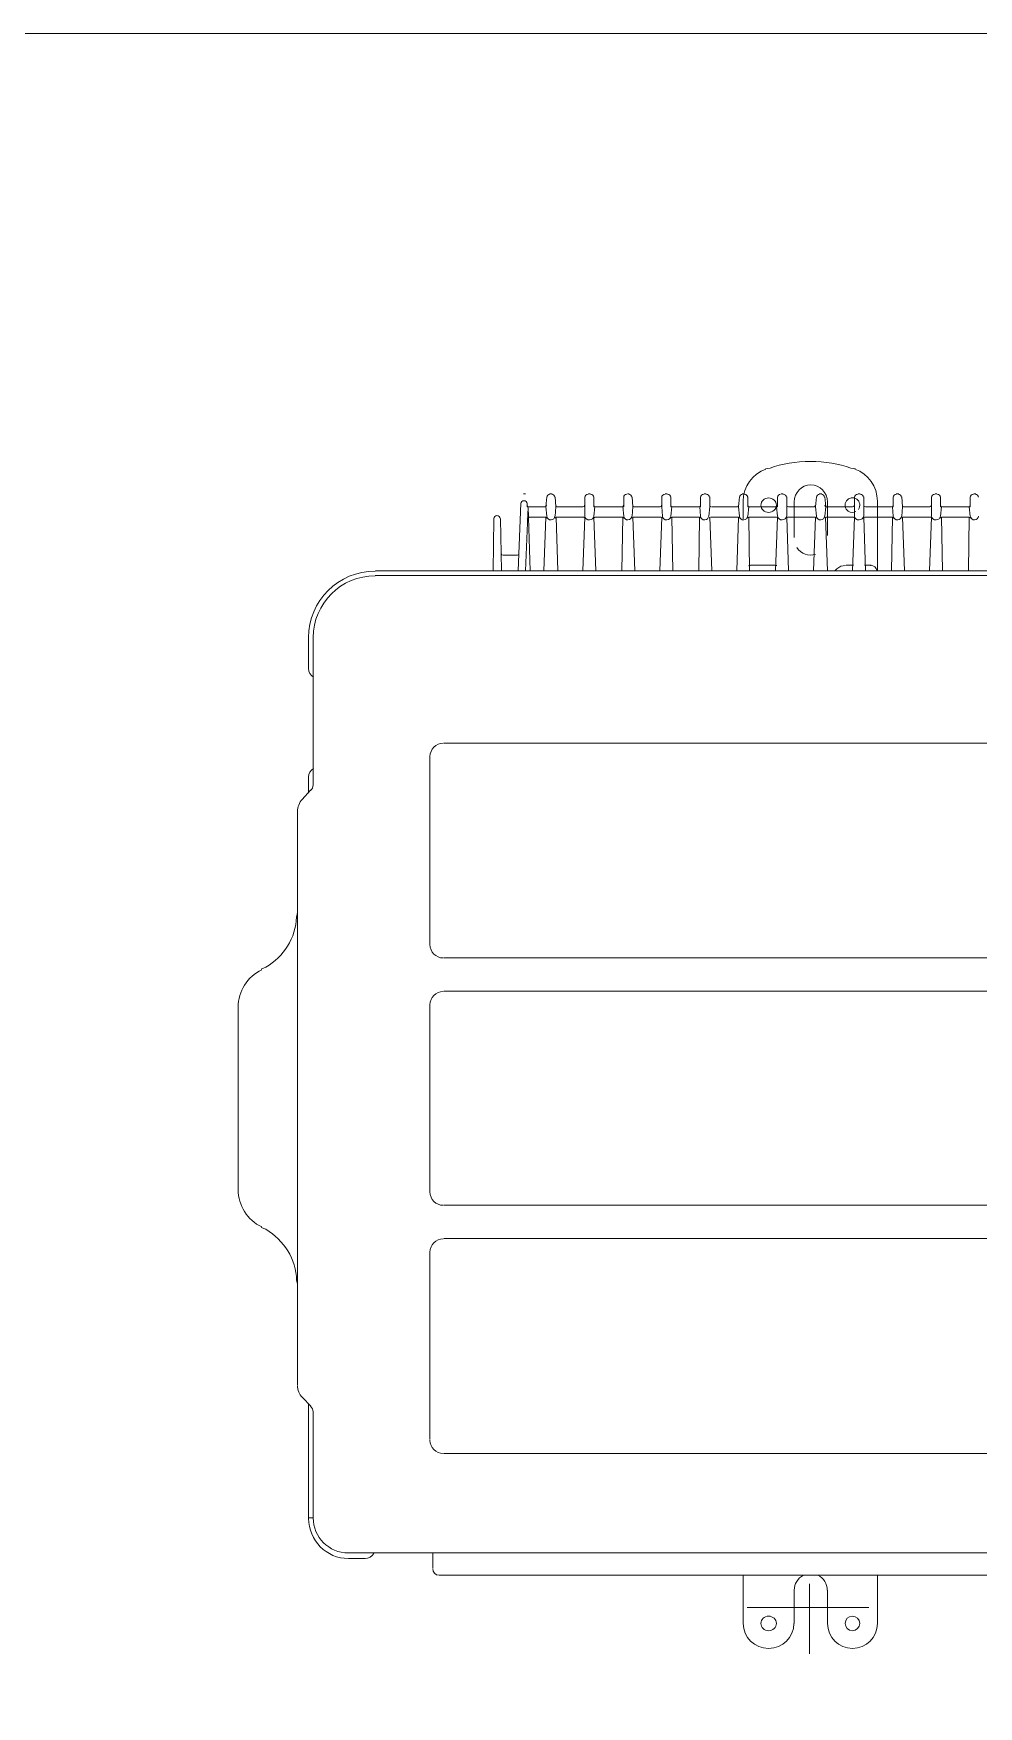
# Model space of a CAD drawing. Header units: inches. Extents: x -114 to 635, y -137 to 57.
# Drawn here: x 152.699 to 152.994, y 28.457 to 28.98 of the extents above; entities that cross this region are included whole.
import ezdxf

# ---------------------------------------------------------------- set-up
doc = ezdxf.new("R2010")
doc.units = ezdxf.units.IN
doc.header["$MEASUREMENT"] = 0
doc.layers.get('0').update_dxf_attribs({"lineweight": 5})
for name, color, linetype, lineweight in [('dim', 1, 'Continuous', 9), ('HATCH', 15, 'Continuous', 0), ('UTILITIES', 141, 'Continuous', 0)]:
    doc.layers.add(name, color=color, linetype=linetype, lineweight=lineweight)

# ---------------------------------------------------------------- blocks, each defined once
blk = doc.blocks.new('AC PLAN')
for points, knots in [([(195903.61, 93520.11), (195903.61, 93520.11), (195902.15, 93520.41), (195902.15, 93520.41), (195902.15, 93520.41), (195895.02, 93523.16), (195884.1, 93523.12), (195876.94, 93520.41), (195876.94, 93520.41), (195876.94, 93520.41), (195875.49, 93520.11), (195875.49, 93520.11)], [0, 0, 0, 0, 0.333333, 0.333333, 0.333333, 0.333333, 0.666667, 0.666667, 0.666667, 0.666667, 1, 1, 1, 1]), ([(195878.91, 93508.79), (195878.91, 93510.04), (195877.81, 93511.06), (195876.47, 93511.06), (195876.47, 93511.06), (195875.13, 93511.06), (195874.05, 93510.04), (195874.05, 93508.79), (195874.05, 93508.79), (195874.05, 93507.52), (195875.13, 93506.5), (195876.47, 93506.5), (195876.47, 93506.5), (195877.81, 93506.5), (195878.91, 93507.52), (195878.91, 93508.79)], [0, 0, 0, 0, 0.25, 0.25, 0.25, 0.25, 0.5, 0.5, 0.5, 0.5, 0.75, 0.75, 0.75, 0.75, 1, 1, 1, 1]), ([(195717.81, 93363.64), (195717.81, 93363.64), (195719.27, 93364.22), (195719.27, 93364.22), (195719.27, 93364.22), (195724.81, 93367.38), (195728.6, 93373.51), (195728.84, 93379.87), (195728.84, 93379.87), (195728.84, 93379.87), (195729.12, 93381.32), (195729.12, 93381.32)], [0, 0, 0, 0, 0.333333, 0.333333, 0.333333, 0.333333, 0.666667, 0.666667, 0.666667, 0.666667, 1, 1, 1, 1]), ([(195729.12, 93265.11), (195729.12, 93265.11), (195728.84, 93266.26), (195728.84, 93266.26), (195728.84, 93266.26), (195728.76, 93272.86), (195724.81, 93278.8), (195719.27, 93282.22), (195719.27, 93282.22), (195719.27, 93282.22), (195717.81, 93282.78), (195717.81, 93282.78)], [0, 0, 0, 0, 0.333333, 0.333333, 0.333333, 0.333333, 0.666667, 0.666667, 0.666667, 0.666667, 1, 1, 1, 1]), ([(195878.91, 93158.89), (195878.91, 93160.16), (195877.81, 93161.18), (195876.47, 93161.18), (195876.47, 93161.18), (195875.13, 93161.18), (195874.05, 93160.16), (195874.05, 93158.89), (195874.05, 93158.89), (195874.05, 93157.63), (195875.13, 93156.6), (195876.47, 93156.6), (195876.47, 93156.6), (195877.81, 93156.6), (195878.91, 93157.63), (195878.91, 93158.89)], [0, 0, 0, 0, 0.25, 0.25, 0.25, 0.25, 0.5, 0.5, 0.5, 0.5, 0.75, 0.75, 0.75, 0.75, 1, 1, 1, 1]), ([(195904.99, 93158.89), (195904.99, 93160.16), (195903.95, 93161.18), (195902.7, 93161.18), (195902.7, 93161.18), (195901.44, 93161.18), (195900.42, 93160.16), (195900.42, 93158.89), (195900.42, 93158.89), (195900.42, 93157.63), (195901.44, 93156.6), (195902.7, 93156.6), (195902.7, 93156.6), (195903.95, 93156.6), (195904.99, 93157.63), (195904.99, 93158.89)], [0, 0, 0, 0, 0.25, 0.25, 0.25, 0.25, 0.5, 0.5, 0.5, 0.5, 0.75, 0.75, 0.75, 0.75, 1, 1, 1, 1])]:
    blk.add_open_spline(points, degree=3, knots=knots)
for points in [[(195875.65, 93520.06), (195871.39, 93518.59), (195868.53, 93514.59), (195868.53, 93510.08)], [(195910.5, 93510.08), (195910.5, 93514.59), (195907.67, 93518.59), (195903.48, 93520.06)], [(195799.84, 93512.28), (195799.84, 93512.28), (195800.41, 93512.28), (195800.41, 93512.28)], [(195808.08, 93512.22), (195807.55, 93512.22), (195807.11, 93511.8), (195807.08, 93511.28)], [(195807.97, 93512.28), (195807.97, 93512.28), (195808.83, 93512.28), (195808.83, 93512.28)], [(195809.63, 93511.28), (195809.61, 93511.8), (195809.17, 93512.22), (195808.66, 93512.22)], [(195820.09, 93512.22), (195819.5, 93512.22), (195818.99, 93511.8), (195818.99, 93511.28)], [(195820.12, 93512.28), (195820.12, 93512.28), (195820.71, 93512.28), (195820.71, 93512.28)], [(195821.8, 93511.28), (195821.8, 93511.8), (195821.35, 93512.22), (195820.82, 93512.22)], [(195832.13, 93512.22), (195831.59, 93512.22), (195831.16, 93511.8), (195831.16, 93511.28)], [(195832.31, 93512.28), (195832.31, 93512.28), (195832.87, 93512.28), (195832.87, 93512.28)], [(195833.68, 93511.28), (195833.68, 93511.8), (195833.23, 93512.22), (195832.71, 93512.22)], [(195844.15, 93512.22), (195843.55, 93512.22), (195843.04, 93511.8), (195843.04, 93511.28)], [(195844.17, 93512.28), (195844.17, 93512.28), (195844.76, 93512.28), (195844.76, 93512.28)], [(195845.85, 93511.28), (195845.84, 93511.8), (195845.4, 93512.22), (195844.89, 93512.22)], [(195856.18, 93512.22), (195855.64, 93512.22), (195855.22, 93511.8), (195855.2, 93511.28)], [(195856.37, 93512.28), (195856.37, 93512.28), (195856.94, 93512.28), (195856.94, 93512.28)], [(195858.03, 93511.28), (195858.01, 93511.8), (195857.52, 93512.22), (195856.9, 93512.22)], [(195868.35, 93512.22), (195867.82, 93512.22), (195867.39, 93511.8), (195867.36, 93511.28)], [(195868.25, 93512.28), (195868.25, 93512.28), (195868.81, 93512.28), (195868.81, 93512.28)], [(195869.91, 93511.28), (195869.9, 93511.8), (195869.45, 93512.22), (195868.94, 93512.22)], [(195880.23, 93512.22), (195879.69, 93512.22), (195879.27, 93511.8), (195879.24, 93511.28)], [(195880.4, 93512.28), (195880.4, 93512.28), (195880.99, 93512.28), (195880.99, 93512.28)], [(195882.08, 93511.28), (195882.06, 93511.8), (195881.57, 93512.22), (195880.96, 93512.22)], [(195889.66, 93515.13), (195886.8, 93515.13), (195884.48, 93512.75), (195884.48, 93509.79)], [(195894.85, 93509.79), (195894.85, 93512.75), (195892.52, 93515.13), (195889.66, 93515.13)], [(195892.41, 93512.22), (195891.87, 93512.22), (195891.44, 93511.8), (195891.44, 93511.28)], [(195892.3, 93512.28), (195892.3, 93512.28), (195893.15, 93512.28), (195893.15, 93512.28)], [(195893.97, 93511.28), (195893.97, 93511.8), (195893.53, 93512.22), (195892.99, 93512.22)], [(195904.43, 93512.22), (195903.83, 93512.22), (195903.34, 93511.8), (195903.32, 93511.28)], [(195904.46, 93512.28), (195904.46, 93512.28), (195905.06, 93512.28), (195905.06, 93512.28)], [(195906.13, 93511.28), (195906.13, 93511.8), (195905.68, 93512.22), (195905.16, 93512.22)], [(195916.46, 93512.22), (195915.92, 93512.22), (195915.5, 93511.8), (195915.47, 93511.28)], [(195916.35, 93512.28), (195916.35, 93512.28), (195917.22, 93512.28), (195917.22, 93512.28)], [(195918.04, 93511.28), (195918.01, 93511.8), (195917.57, 93512.22), (195917.03, 93512.22)], [(195928.49, 93512.22), (195927.88, 93512.22), (195927.4, 93511.81), (195927.37, 93511.28)], [(195928.53, 93512.3), (195928.53, 93512.3), (195929.11, 93512.3), (195929.11, 93512.3)], [(195930.21, 93511.28), (195930.18, 93511.81), (195929.76, 93512.22), (195929.22, 93512.22)], [(195940.52, 93512.22), (195939.99, 93512.22), (195939.56, 93511.81), (195939.54, 93511.28)], [(195940.71, 93512.3), (195940.71, 93512.3), (195941.28, 93512.3), (195941.28, 93512.3)], [(195942.09, 93511.28), (195942.07, 93511.81), (195941.64, 93512.22), (195941.1, 93512.22)], [(195798.97, 93509.38), (195798.97, 93509.38), (195798.1, 93488.23), (195798.1, 93488.23)], [(195799.92, 93510.19), (195799.42, 93510.17), (195799.01, 93509.74), (195798.98, 93509.25)], [(195800.94, 93509.25), (195800.91, 93509.78), (195800.46, 93510.22), (195799.92, 93510.19)], [(195801.29, 93508.23), (195801.29, 93508.23), (195800.43, 93488.23), (195800.43, 93488.23)], [(195801, 93509.38), (195801, 93509.38), (195801, 93508.23), (195801, 93508.23)], [(195801, 93508.75), (195801.02, 93508.46), (195801.26, 93508.23), (195801.56, 93508.23)], [(195801.29, 93508.23), (195801.29, 93508.23), (195801, 93508.23), (195801, 93508.23)], [(195801.29, 93508.23), (195801.29, 93508.23), (195801.87, 93488.23), (195801.87, 93488.23)], [(195806.52, 93508.23), (195806.52, 93508.23), (195801.58, 93508.23), (195801.58, 93508.23)], [(195806.47, 93508.23), (195806.78, 93508.23), (195807.01, 93508.46), (195807.03, 93508.75)], [(195806.8, 93508.23), (195806.8, 93508.23), (195807.08, 93511.41), (195807.08, 93511.41)], [(195806.8, 93508.23), (195806.8, 93508.23), (195807.08, 93505.33), (195807.08, 93505.33)], [(195806.8, 93508.23), (195806.8, 93508.23), (195806.8, 93508.23), (195806.8, 93508.23)], [(195809.98, 93508.23), (195809.98, 93508.23), (195809.71, 93511.41), (195809.71, 93511.41)], [(195809.98, 93508.23), (195809.98, 93508.23), (195809.71, 93505.33), (195809.71, 93505.33)], [(195809.98, 93508.75), (195810.01, 93508.46), (195810.17, 93508.23), (195810.41, 93508.23)], [(195809.98, 93508.23), (195809.98, 93508.23), (195809.98, 93508.23), (195809.98, 93508.23)], [(195810.27, 93508.23), (195810.27, 93508.23), (195818.39, 93508.23), (195818.39, 93508.23)], [(195818.37, 93508.23), (195818.66, 93508.23), (195818.89, 93508.46), (195818.9, 93508.75)], [(195818.99, 93508.23), (195818.99, 93508.23), (195818.99, 93511.41), (195818.99, 93511.41)], [(195818.99, 93508.23), (195818.99, 93508.23), (195818.99, 93505.33), (195818.99, 93505.33)], [(195818.99, 93508.23), (195818.99, 93508.23), (195818.99, 93508.23), (195818.99, 93508.23)], [(195821.86, 93508.23), (195821.86, 93508.23), (195821.86, 93511.41), (195821.86, 93511.41)], [(195821.86, 93508.75), (195821.89, 93508.46), (195822.12, 93508.23), (195822.42, 93508.23)], [(195822.16, 93508.23), (195822.16, 93508.23), (195821.86, 93505.33), (195821.86, 93505.33)], [(195821.86, 93508.23), (195821.86, 93508.23), (195822.16, 93508.23), (195822.16, 93508.23)], [(195822.45, 93508.23), (195822.45, 93508.23), (195830.57, 93508.23), (195830.57, 93508.23)], [(195830.52, 93508.23), (195830.82, 93508.23), (195831.06, 93508.46), (195831.08, 93508.75)], [(195830.85, 93508.23), (195830.85, 93508.23), (195831.16, 93505.33), (195831.16, 93505.33)], [(195830.85, 93508.23), (195830.85, 93508.23), (195831.16, 93508.23), (195831.16, 93508.23)], [(195831.16, 93508.23), (195831.16, 93508.23), (195831.16, 93511.41), (195831.16, 93511.41)], [(195834.06, 93508.23), (195834.06, 93508.23), (195833.76, 93511.41), (195833.76, 93511.41)], [(195834.06, 93508.23), (195834.06, 93508.23), (195833.76, 93505.33), (195833.76, 93505.33)], [(195834.06, 93508.75), (195834.06, 93508.46), (195834.22, 93508.23), (195834.44, 93508.23)], [(195834.06, 93508.23), (195834.06, 93508.23), (195834.06, 93508.23), (195834.06, 93508.23)], [(195834.33, 93508.23), (195834.33, 93508.23), (195842.46, 93508.23), (195842.46, 93508.23)], [(195842.56, 93508.23), (195842.78, 93508.23), (195842.95, 93508.46), (195842.96, 93508.76)], [(195843.03, 93508.23), (195843.03, 93508.23), (195843.03, 93508.23), (195843.03, 93508.23)], [(195843.04, 93508.23), (195843.04, 93508.23), (195843.04, 93511.41), (195843.04, 93511.41)], [(195843.04, 93508.23), (195843.04, 93508.23), (195843.31, 93505.33), (195843.31, 93505.33)], [(195845.91, 93508.23), (195845.91, 93508.23), (195845.91, 93511.41), (195845.91, 93511.41)], [(195846.21, 93508.23), (195846.21, 93508.23), (195845.91, 93505.33), (195845.91, 93505.33)], [(195845.93, 93508.76), (195845.94, 93508.46), (195846.19, 93508.23), (195846.47, 93508.23)], [(195845.93, 93508.23), (195845.93, 93508.23), (195846.21, 93508.23), (195846.21, 93508.23)], [(195846.5, 93508.23), (195846.5, 93508.23), (195854.62, 93508.23), (195854.62, 93508.23)], [(195854.59, 93508.23), (195854.88, 93508.23), (195855.12, 93508.46), (195855.13, 93508.76)], [(195854.91, 93508.23), (195854.91, 93508.23), (195855.21, 93508.23), (195855.21, 93508.23)], [(195854.92, 93508.23), (195854.92, 93508.23), (195855.2, 93505.33), (195855.2, 93505.33)], [(195855.2, 93508.23), (195855.2, 93508.23), (195855.2, 93511.41), (195855.2, 93511.41)], [(195858.1, 93508.23), (195858.1, 93508.23), (195857.81, 93505.33), (195857.81, 93505.33)], [(195858.1, 93508.23), (195858.1, 93508.23), (195858.1, 93511.41), (195858.1, 93511.41)], [(195858.1, 93508.76), (195858.1, 93508.46), (195858.29, 93508.23), (195858.5, 93508.23)], [(195858.1, 93508.23), (195858.1, 93508.23), (195858.1, 93508.23), (195858.1, 93508.23)], [(195858.68, 93508.23), (195858.68, 93508.23), (195866.79, 93508.23), (195866.79, 93508.23)], [(195866.62, 93508.23), (195866.84, 93508.23), (195867.01, 93508.46), (195867.01, 93508.76)], [(195867.08, 93508.23), (195867.08, 93508.23), (195867.08, 93508.23), (195867.08, 93508.23)], [(195867.09, 93508.23), (195867.09, 93508.23), (195867.36, 93511.41), (195867.36, 93511.41)], [(195867.09, 93508.23), (195867.09, 93508.23), (195867.36, 93505.33), (195867.36, 93505.33)], [(195868.53, 93504.47), (195868.53, 93504.47), (195868.53, 93510.26), (195868.53, 93510.26)], [(195869.99, 93508.23), (195869.99, 93508.23), (195869.99, 93511.41), (195869.99, 93511.41)], [(195869.99, 93508.76), (195869.99, 93508.46), (195870.24, 93508.23), (195870.54, 93508.23)], [(195869.99, 93508.23), (195869.99, 93508.23), (195870.28, 93508.23), (195870.28, 93508.23)], [(195870.26, 93508.23), (195870.26, 93508.23), (195869.99, 93505.33), (195869.99, 93505.33)], [(195870.55, 93508.23), (195870.55, 93508.23), (195878.67, 93508.23), (195878.67, 93508.23)], [(195878.65, 93508.23), (195878.93, 93508.23), (195879.18, 93508.46), (195879.2, 93508.76)], [(195878.97, 93508.23), (195878.97, 93508.23), (195879.26, 93508.23), (195879.26, 93508.23)], [(195878.97, 93508.23), (195878.97, 93508.23), (195879.24, 93505.33), (195879.24, 93505.33)], [(195879.24, 93508.23), (195879.24, 93508.23), (195879.24, 93511.41), (195879.24, 93511.41)], [(195882.14, 93508.23), (195882.14, 93508.23), (195882.14, 93511.41), (195882.14, 93511.41)], [(195882.14, 93508.76), (195882.17, 93508.46), (195882.4, 93508.23), (195882.7, 93508.23)], [(195882.14, 93508.23), (195882.14, 93508.23), (195882.14, 93508.23), (195882.14, 93508.23)], [(195882.14, 93508.23), (195882.14, 93508.23), (195882.14, 93505.33), (195882.14, 93505.33)], [(195882.74, 93508.23), (195882.74, 93508.23), (195890.84, 93508.23), (195890.84, 93508.23)], [(195884.48, 93509.97), (195884.48, 93509.97), (195884.48, 93498.67), (195884.48, 93498.67)], [(195890.67, 93508.23), (195890.89, 93508.23), (195891.07, 93508.46), (195891.07, 93508.76)], [(195891.13, 93508.23), (195891.13, 93508.23), (195891.44, 93511.41), (195891.44, 93511.41)], [(195891.13, 93508.23), (195891.13, 93508.23), (195891.44, 93505.33), (195891.44, 93505.33)], [(195891.14, 93508.23), (195891.14, 93508.23), (195891.14, 93508.23), (195891.14, 93508.23)], [(195894.34, 93508.23), (195894.34, 93508.23), (195894.04, 93511.41), (195894.04, 93511.41)], [(195894.04, 93508.76), (195894.04, 93508.46), (195894.29, 93508.23), (195894.59, 93508.23)], [(195894.34, 93508.23), (195894.34, 93508.23), (195894.04, 93505.33), (195894.04, 93505.33)], [(195894.34, 93508.23), (195894.34, 93508.23), (195894.34, 93508.23), (195894.34, 93508.23)], [(195894.62, 93508.23), (195894.62, 93508.23), (195902.74, 93508.23), (195902.74, 93508.23)], [(195894.91, 93509.97), (195894.91, 93509.97), (195894.91, 93499.26), (195894.91, 93499.26)], [(195900.82, 93510.09), (195900.1, 93509.06), (195900.36, 93507.63), (195901.39, 93506.92)], [(195904.02, 93510.67), (195902.98, 93511.39), (195901.55, 93511.13), (195900.82, 93510.09)], [(195901.39, 93506.92), (195902.09, 93506.41), (195903.02, 93506.36), (195903.78, 93506.77)], [(195902.7, 93508.23), (195903, 93508.23), (195903.23, 93508.46), (195903.24, 93508.76)], [(195903.31, 93508.23), (195903.31, 93508.23), (195903.31, 93508.23), (195903.31, 93508.23)], [(195903.32, 93508.23), (195903.32, 93508.23), (195903.32, 93511.41), (195903.32, 93511.41)], [(195903.32, 93508.23), (195903.32, 93508.23), (195903.32, 93505.33), (195903.32, 93505.33)], [(195904.58, 93507.48), (195905.3, 93508.5), (195905.05, 93509.93), (195904.02, 93510.67)], [(195906.21, 93508.76), (195906.22, 93508.46), (195906.47, 93508.23), (195906.75, 93508.23)], [(195906.21, 93508.23), (195906.21, 93508.23), (195906.21, 93508.23), (195906.21, 93508.23)], [(195906.22, 93508.23), (195906.22, 93508.23), (195906.22, 93511.41), (195906.22, 93511.41)], [(195906.22, 93508.23), (195906.22, 93508.23), (195906.22, 93505.33), (195906.22, 93505.33)], [(195906.79, 93508.23), (195906.79, 93508.23), (195914.9, 93508.23), (195914.9, 93508.23)], [(195910.56, 93488.25), (195910.56, 93488.25), (195910.56, 93510.26), (195910.56, 93510.26)], [(195914.88, 93508.23), (195915.16, 93508.23), (195915.4, 93508.46), (195915.41, 93508.76)], [(195915.19, 93508.23), (195915.19, 93508.23), (195915.47, 93508.23), (195915.47, 93508.23)], [(195915.2, 93508.23), (195915.2, 93508.23), (195915.47, 93505.33), (195915.47, 93505.33)], [(195915.47, 93508.23), (195915.47, 93508.23), (195915.47, 93511.41), (195915.47, 93511.41)], [(195918.39, 93508.23), (195918.39, 93508.23), (195918.09, 93511.41), (195918.09, 93511.41)], [(195918.39, 93508.23), (195918.39, 93508.23), (195918.09, 93505.33), (195918.09, 93505.33)], [(195918.39, 93508.76), (195918.39, 93508.46), (195918.56, 93508.23), (195918.78, 93508.23)], [(195918.39, 93508.23), (195918.39, 93508.23), (195918.39, 93508.23), (195918.39, 93508.23)], [(195918.67, 93508.23), (195918.67, 93508.23), (195926.79, 93508.23), (195926.79, 93508.23)], [(195926.9, 93508.23), (195927.11, 93508.23), (195927.29, 93508.46), (195927.31, 93508.76)], [(195927.37, 93508.24), (195927.37, 93508.24), (195927.37, 93511.43), (195927.37, 93511.43)], [(195927.37, 93508.24), (195927.37, 93508.24), (195927.37, 93505.33), (195927.37, 93505.33)], [(195927.37, 93508.23), (195927.37, 93508.23), (195927.37, 93508.23), (195927.37, 93508.23)], [(195930.26, 93508.76), (195930.28, 93508.46), (195930.52, 93508.23), (195930.82, 93508.23)], [(195930.26, 93508.23), (195930.26, 93508.23), (195930.56, 93508.23), (195930.56, 93508.23)], [(195930.27, 93508.24), (195930.27, 93508.24), (195930.27, 93511.43), (195930.27, 93511.43)], [(195930.57, 93508.24), (195930.57, 93508.24), (195930.27, 93505.33), (195930.27, 93505.33)], [(195930.84, 93508.23), (195930.84, 93508.23), (195938.96, 93508.23), (195938.96, 93508.23)], [(195938.93, 93508.23), (195939.23, 93508.23), (195939.46, 93508.46), (195939.47, 93508.76)], [(195939.25, 93508.24), (195939.25, 93508.24), (195939.54, 93505.33), (195939.54, 93505.33)], [(195939.25, 93508.23), (195939.25, 93508.23), (195939.54, 93508.23), (195939.54, 93508.23)], [(195939.54, 93508.24), (195939.54, 93508.24), (195939.54, 93511.43), (195939.54, 93511.43)], [(195790.57, 93504.46), (195790.57, 93504.46), (195790.29, 93488.23), (195790.29, 93488.23)], [(195791.53, 93505.55), (195791, 93505.54), (195790.57, 93505.12), (195790.57, 93504.58)], [(195792.53, 93504.58), (195792.53, 93505.12), (195792.07, 93505.57), (195791.53, 93505.55)], [(195792.6, 93504.46), (195792.6, 93504.46), (195792.89, 93488.23), (195792.89, 93488.23)], [(195801.26, 93504.91), (195801.1, 93504.83), (195801.02, 93504.72), (195801, 93504.58)], [(195801.56, 93504.97), (195801.43, 93504.97), (195801.35, 93504.94), (195801.26, 93504.91)], [(195806.8, 93505.04), (195806.8, 93505.04), (195801.58, 93505.04), (195801.58, 93505.04)], [(195806.21, 93488.23), (195806.21, 93488.23), (195806.8, 93505.04), (195806.8, 93505.04)], [(195807.27, 93504.74), (195807.17, 93504.88), (195806.97, 93504.97), (195806.76, 93504.97)], [(195807.11, 93505.35), (195807.13, 93504.66), (195807.76, 93504.12), (195808.45, 93504.17)], [(195808.45, 93504.17), (195809.07, 93504.22), (195809.58, 93504.72), (195809.63, 93505.35)], [(195810.09, 93504.97), (195809.94, 93504.97), (195809.8, 93504.88), (195809.73, 93504.74)], [(195809.98, 93505.04), (195809.98, 93505.04), (195818.69, 93505.04), (195818.69, 93505.04)], [(195810.57, 93488.23), (195810.57, 93488.23), (195810, 93505.04), (195810, 93505.04)], [(195810.57, 93488.23), (195810.57, 93488.23), (195810, 93505.04), (195810, 93505.04)], [(195818.39, 93488.23), (195818.39, 93488.23), (195818.98, 93505.04), (195818.98, 93505.04)], [(195819.15, 93504.74), (195819.04, 93504.88), (195818.85, 93504.97), (195818.64, 93504.97)], [(195818.99, 93505.35), (195819.04, 93504.66), (195819.71, 93504.12), (195820.48, 93504.17)], [(195820.48, 93504.17), (195821.19, 93504.22), (195821.75, 93504.72), (195821.8, 93505.35)], [(195822.12, 93504.97), (195821.91, 93504.97), (195821.73, 93504.88), (195821.64, 93504.74)], [(195822.45, 93488.23), (195822.45, 93488.23), (195821.86, 93505.04), (195821.86, 93505.04)], [(195822.16, 93505.04), (195822.16, 93505.04), (195830.85, 93505.04), (195830.85, 93505.04)], [(195830.56, 93488.23), (195830.56, 93488.23), (195830.85, 93505.04), (195830.85, 93505.04)], [(195831.32, 93504.74), (195831.22, 93504.88), (195831.03, 93504.97), (195830.81, 93504.97)], [(195831.16, 93505.35), (195831.2, 93504.66), (195831.81, 93504.12), (195832.5, 93504.17)], [(195832.5, 93504.17), (195833.15, 93504.22), (195833.63, 93504.72), (195833.68, 93505.35)], [(195834.14, 93504.97), (195834.01, 93504.97), (195833.87, 93504.88), (195833.79, 93504.74)], [(195834.63, 93488.23), (195834.63, 93488.23), (195834.05, 93505.04), (195834.05, 93505.04)], [(195834.06, 93505.04), (195834.06, 93505.04), (195842.73, 93505.04), (195842.73, 93505.04)], [(195842.44, 93488.23), (195842.44, 93488.23), (195843.03, 93505.04), (195843.03, 93505.04)], [(195843.21, 93504.76), (195843.14, 93504.89), (195843, 93504.98), (195842.85, 93504.98)], [(195843.31, 93505.35), (195843.36, 93504.66), (195843.97, 93504.12), (195844.68, 93504.17)], [(195844.68, 93504.17), (195845.32, 93504.22), (195845.83, 93504.72), (195845.85, 93505.35)], [(195846.19, 93504.98), (195845.98, 93504.98), (195845.78, 93504.89), (195845.69, 93504.76)], [(195846.21, 93505.04), (195846.21, 93505.04), (195854.91, 93505.04), (195854.91, 93505.04)], [(195846.5, 93488.23), (195846.5, 93488.23), (195846.21, 93505.04), (195846.21, 93505.04)], [(195854.62, 93488.23), (195854.62, 93488.23), (195854.91, 93505.04), (195854.91, 93505.04)], [(195855.37, 93504.76), (195855.27, 93504.89), (195855.08, 93504.98), (195854.87, 93504.98)], [(195855.2, 93505.35), (195855.24, 93504.66), (195855.85, 93504.12), (195856.56, 93504.17)], [(195856.56, 93504.17), (195857.2, 93504.22), (195857.69, 93504.72), (195857.73, 93505.35)], [(195858.22, 93504.98), (195858.06, 93504.98), (195857.92, 93504.89), (195857.86, 93504.76)], [(195858.68, 93488.23), (195858.68, 93488.23), (195858.09, 93505.04), (195858.09, 93505.04)], [(195858.39, 93505.04), (195858.39, 93505.04), (195867.08, 93505.04), (195867.08, 93505.04)], [(195866.51, 93488.23), (195866.51, 93488.23), (195867.08, 93505.04), (195867.08, 93505.04)], [(195867.26, 93504.76), (195867.2, 93504.89), (195867.06, 93504.98), (195866.9, 93504.98)], [(195867.39, 93505.35), (195867.44, 93504.66), (195868.04, 93504.12), (195868.73, 93504.17)], [(195868.73, 93504.17), (195869.37, 93504.22), (195869.86, 93504.72), (195869.91, 93505.35)], [(195870.24, 93504.98), (195870.03, 93504.98), (195869.84, 93504.89), (195869.74, 93504.76)], [(195870.55, 93488.23), (195870.55, 93488.23), (195870.26, 93505.04), (195870.26, 93505.04)], [(195870.28, 93505.04), (195870.28, 93505.04), (195878.97, 93505.04), (195878.97, 93505.04)], [(195878.67, 93488.23), (195878.67, 93488.23), (195879.26, 93505.04), (195879.26, 93505.04)], [(195879.42, 93504.76), (195879.34, 93504.89), (195879.13, 93504.98), (195878.93, 93504.98)], [(195879.27, 93505.35), (195879.32, 93504.66), (195879.99, 93504.12), (195880.76, 93504.17)], [(195880.76, 93504.17), (195881.47, 93504.22), (195882.03, 93504.72), (195882.08, 93505.35)], [(195882.4, 93504.98), (195882.21, 93504.98), (195882.01, 93504.89), (195881.93, 93504.76)], [(195882.73, 93488.23), (195882.73, 93488.23), (195882.14, 93505.04), (195882.14, 93505.04)], [(195882.44, 93505.04), (195882.44, 93505.04), (195891.14, 93505.04), (195891.14, 93505.04)], [(195890.55, 93488.23), (195890.55, 93488.23), (195891.14, 93505.04), (195891.14, 93505.04)], [(195891.31, 93504.76), (195891.25, 93504.89), (195891.12, 93504.98), (195890.96, 93504.98)], [(195891.44, 93505.35), (195891.48, 93504.66), (195892.09, 93504.12), (195892.78, 93504.17)], [(195892.78, 93504.17), (195893.43, 93504.22), (195893.91, 93504.72), (195893.97, 93505.35)], [(195894.44, 93504.98), (195894.29, 93504.98), (195894.15, 93504.89), (195894.07, 93504.76)], [(195894.9, 93488.23), (195894.9, 93488.23), (195894.32, 93505.04), (195894.32, 93505.04)], [(195894.34, 93505.04), (195894.34, 93505.04), (195903.02, 93505.04), (195903.02, 93505.04)], [(195902.74, 93488.23), (195902.74, 93488.23), (195903.31, 93505.04), (195903.31, 93505.04)], [(195903.48, 93504.76), (195903.4, 93504.89), (195903.19, 93504.98), (195902.98, 93504.98)], [(195903.32, 93505.35), (195903.37, 93504.66), (195904.04, 93504.12), (195904.82, 93504.17)], [(195904.82, 93504.17), (195905.52, 93504.22), (195906.08, 93504.72), (195906.13, 93505.35)], [(195906.47, 93504.98), (195906.26, 93504.98), (195906.07, 93504.89), (195905.98, 93504.76)], [(195906.78, 93488.23), (195906.78, 93488.23), (195906.21, 93505.04), (195906.21, 93505.04)], [(195906.49, 93505.04), (195906.49, 93505.04), (195915.19, 93505.04), (195915.19, 93505.04)], [(195914.9, 93488.23), (195914.9, 93488.23), (195915.19, 93505.04), (195915.19, 93505.04)], [(195915.65, 93504.76), (195915.56, 93504.89), (195915.38, 93504.98), (195915.15, 93504.98)], [(195915.47, 93505.35), (195915.55, 93504.66), (195916.16, 93504.12), (195916.86, 93504.17)], [(195916.86, 93504.17), (195917.48, 93504.22), (195917.99, 93504.72), (195918.04, 93505.35)], [(195918.5, 93504.98), (195918.34, 93504.98), (195918.2, 93504.89), (195918.14, 93504.76)], [(195918.39, 93505.04), (195918.39, 93505.04), (195927.07, 93505.04), (195927.07, 93505.04)], [(195918.96, 93488.23), (195918.96, 93488.23), (195918.39, 93505.04), (195918.39, 93505.04)], [(195926.79, 93488.23), (195926.79, 93488.23), (195927.37, 93505.04), (195927.37, 93505.04)], [(195927.54, 93504.76), (195927.48, 93504.89), (195927.33, 93504.98), (195927.18, 93504.98)], [(195927.37, 93505.37), (195927.43, 93504.66), (195928.1, 93504.13), (195928.89, 93504.18)], [(195928.89, 93504.18), (195929.6, 93504.22), (195930.14, 93504.73), (195930.19, 93505.37)], [(195930.52, 93504.98), (195930.31, 93504.98), (195930.12, 93504.89), (195930.03, 93504.76)], [(195930.56, 93505.04), (195930.56, 93505.04), (195939.25, 93505.04), (195939.25, 93505.04)], [(195930.84, 93488.23), (195930.84, 93488.23), (195930.56, 93505.04), (195930.56, 93505.04)], [(195938.95, 93488.23), (195938.95, 93488.23), (195939.24, 93505.04), (195939.24, 93505.04)], [(195939.71, 93504.76), (195939.61, 93504.89), (195939.43, 93504.98), (195939.21, 93504.98)], [(195939.55, 93505.37), (195939.59, 93504.66), (195940.21, 93504.13), (195940.91, 93504.18)], [(195940.91, 93504.18), (195941.54, 93504.22), (195942.04, 93504.73), (195942.09, 93505.37)], [(195792.9, 93493.55), (195792.9, 93493.32), (195793.09, 93493.16), (195793.3, 93493.16)], [(195797.81, 93493.16), (195797.81, 93493.16), (195793.46, 93493.16), (195793.46, 93493.16)], [(195797.94, 93493.16), (195798.15, 93493.16), (195798.31, 93493.32), (195798.32, 93493.55)], [(195885.32, 93495.52), (195886.57, 93493.58), (195888.96, 93492.71), (195891.19, 93493.4)], [(195753.45, 93488.17), (195741.95, 93488.17), (195732.61, 93478.84), (195732.61, 93467.35)], [(195753.43, 93486.7), (195742.73, 93486.7), (195734.05, 93478.05), (195734.05, 93467.33)], [(196151.38, 93486.79), (196151.38, 93486.79), (195753.47, 93486.79), (195753.47, 93486.79)], [(196605.9, 93488.25), (196605.9, 93488.25), (195753.48, 93488.25), (195753.48, 93488.25)], [(195870.68, 93489.91), (195870.51, 93489.91), (195870.33, 93489.89), (195870.16, 93489.85)], [(195878.39, 93489.98), (195878.39, 93489.98), (195870.86, 93489.98), (195870.86, 93489.98)], [(195879.08, 93489.87), (195878.9, 93489.9), (195878.7, 93489.91), (195878.5, 93489.91)], [(195897.22, 93488.25), (195897.22, 93488.25), (195897.81, 93488.82), (195897.81, 93488.82)], [(195900.53, 93489.91), (195899.51, 93489.91), (195898.55, 93489.55), (195897.8, 93488.89)], [(195903.02, 93489.98), (195903.02, 93489.98), (195900.71, 93489.98), (195900.71, 93489.98)], [(195908.53, 93489.98), (195908.53, 93489.98), (195906.51, 93489.98), (195906.51, 93489.98)], [(195910.42, 93488.28), (195910.2, 93489.24), (195909.34, 93489.91), (195908.36, 93489.91)], [(195732.61, 93457.52), (195732.61, 93457.52), (195732.61, 93467.37), (195732.61, 93467.37)], [(195734.05, 93421.33), (195734.05, 93421.33), (195734.05, 93467.33), (195734.05, 93467.33)], [(195732.61, 93457.63), (195732.61, 93456.56), (195733.19, 93455.56), (195734.12, 93455.02)], [(195774.74, 93434.31), (195772.43, 93434.31), (195770.57, 93432.43), (195770.57, 93430.13)], [(196151.38, 93434.36), (196151.38, 93434.36), (195774.92, 93434.36), (195774.92, 93434.36)], [(195770.57, 93371.46), (195770.57, 93371.46), (195770.57, 93430.01), (195770.57, 93430.01)], [(195734.12, 93426.36), (195733.19, 93425.82), (195732.61, 93424.83), (195732.61, 93423.75)], [(195732.61, 93418.72), (195732.61, 93418.72), (195732.61, 93423.65), (195732.61, 93423.65)], [(195733.18, 93419.58), (195733.18, 93419.58), (195730.58, 93416.68), (195730.58, 93416.68)], [(195733.23, 93419.46), (195733.72, 93419.94), (195733.99, 93420.59), (195733.99, 93421.28)], [(195730.68, 93416.76), (195729.68, 93415.72), (195729.12, 93414.32), (195729.12, 93412.88)], [(195729.12, 93323.08), (195729.12, 93323.08), (195729.12, 93412.91), (195729.12, 93412.91)], [(195770.57, 93371.29), (195770.57, 93368.99), (195772.43, 93367.12), (195774.74, 93367.12)], [(196151.38, 93367.12), (196151.38, 93367.12), (195774.92, 93367.12), (195774.92, 93367.12)], [(195717.97, 93363.42), (195713.45, 93361.24), (195710.59, 93356.71), (195710.59, 93351.73)], [(195774.74, 93356.62), (195772.43, 93356.62), (195770.57, 93354.77), (195770.57, 93352.46)], [(196151.38, 93356.71), (196151.38, 93356.71), (195774.92, 93356.71), (195774.92, 93356.71)], [(195710.59, 93351.77), (195710.59, 93351.77), (195710.59, 93294.66), (195710.59, 93294.66)], [(195770.57, 93352.63), (195770.57, 93352.63), (195770.57, 93293.8), (195770.57, 93293.8)], [(195729.12, 93323.08), (195729.12, 93323.08), (195729.12, 93233.52), (195729.12, 93233.52)], [(195710.59, 93294.63), (195710.59, 93289.67), (195713.45, 93285.12), (195717.97, 93282.94)], [(195770.57, 93293.91), (195770.57, 93291.6), (195772.43, 93289.73), (195774.74, 93289.73)], [(196151.38, 93289.73), (196151.38, 93289.73), (195774.92, 93289.73), (195774.92, 93289.73)], [(195774.74, 93279.23), (195772.43, 93279.23), (195770.57, 93277.37), (195770.57, 93275.08)], [(196151.38, 93279.29), (196151.38, 93279.29), (195774.92, 93279.29), (195774.92, 93279.29)], [(195770.57, 93274.95), (195770.57, 93274.95), (195770.57, 93216.42), (195770.57, 93216.42)], [(195729.12, 93233.34), (195729.12, 93231.92), (195729.68, 93230.58), (195730.68, 93229.57)], [(195733.28, 93226.84), (195733.28, 93226.84), (195730.68, 93229.57), (195730.68, 93229.57)], [(195732.61, 93191.78), (195732.61, 93202.81), (195732.61, 93227.54), (195732.61, 93227.54)], [(195734.05, 93225.1), (195733.99, 93225.76), (195733.72, 93226.41), (195733.23, 93226.89)], [(195734.05, 93191.94), (195734.05, 93202.53), (195734.05, 93225.1), (195734.05, 93225.1)], [(195770.57, 93216.23), (195770.57, 93213.94), (195772.43, 93212.07), (195774.74, 93212.07)], [(196151.38, 93212.07), (196151.38, 93212.07), (195774.92, 93212.07), (195774.92, 93212.07)], [(195734.06, 93191.97), (195734.06, 93191.97), (195732.61, 93191.97), (195732.61, 93191.97)], [(195732.61, 93191.78), (195732.61, 93184.84), (195738.18, 93179.22), (195745.04, 93179.22)], [(195734.05, 93191.94), (195734.05, 93185.85), (195738.96, 93180.95), (195745.04, 93180.95)], [(195750.29, 93179.22), (195750.29, 93179.22), (195745.08, 93179.22), (195745.08, 93179.22)], [(196151.38, 93180.95), (196151.38, 93180.95), (195745.09, 93180.95), (195745.09, 93180.95)], [(195750.25, 93179.22), (195751.38, 93179.22), (195752.43, 93179.82), (195753, 93180.8)], [(195771.44, 93180.95), (195771.44, 93180.95), (195771.44, 93176.29), (195771.44, 93176.29)], [(195771.44, 93176.12), (195771.44, 93174.95), (195772.33, 93173.98), (195773.44, 93173.98)], [(195773.47, 93173.98), (195773.47, 93173.98), (196107.92, 93173.98), (196107.92, 93173.98)], [(195868.53, 93158.93), (195868.53, 93158.93), (195868.53, 93173.99), (195868.53, 93173.99)], [(195887.38, 93173.99), (195885.6, 93173.11), (195884.48, 93171.31), (195884.48, 93169.33)], [(195894.83, 93169.31), (195894.83, 93171.29), (195893.7, 93173.11), (195891.92, 93173.98)], [(195910.56, 93158.93), (195910.56, 93158.93), (195910.56, 93173.99), (195910.56, 93173.99)], [(195884.48, 93158.93), (195884.48, 93158.93), (195884.48, 93169.36), (195884.48, 93169.36)], [(195889.27, 93149.38), (195889.27, 93149.38), (195889.27, 93171.34), (195889.27, 93171.34)], [(195894.91, 93158.93), (195894.91, 93158.93), (195894.91, 93169.36), (195894.91, 93169.36)], [(195869.75, 93163.94), (195869.75, 93163.94), (195907.86, 93163.94), (195907.86, 93163.94)], [(195868.53, 93158.89), (195868.53, 93154.6), (195872.09, 93151.1), (195876.47, 93151.1)], [(195876.47, 93151.1), (195880.85, 93151.1), (195884.41, 93154.6), (195884.41, 93158.89)], [(195894.91, 93158.89), (195894.91, 93154.6), (195898.41, 93151.1), (195902.7, 93151.1)], [(195902.7, 93151.1), (195907.01, 93151.1), (195910.5, 93154.6), (195910.5, 93158.89)]]:
    blk.add_open_spline(points, degree=3)
blk = doc.blocks.new('A$C990b6162')
at = {"layer": 'UTILITIES'}
blk.add_lwpolyline([(0, 1737.5), (5767.17, 1737.5), (5767.17, 0), (0, 0)], close=True, dxfattribs=at)
blk.add_blockref('AC PLAN', (-194457.75, -91918.87), dxfattribs=at)
blk = doc.blocks.new('A$Cba35ab29')
at = {"layer": 'HATCH'}
blk.add_blockref('A$C990b6162', (-2883.59, -868.75), dxfattribs=at)

msp = doc.modelspace()

# ---------------------------------------------------------------- block references
at = {"layer": 'dim', "xscale": 0.001, "yscale": 0.001, "zscale": 0.001}
msp.add_blockref('A$Cba35ab29', (154.39334, 28.11173), dxfattribs=at)

doc.saveas('drawing.dxf')
